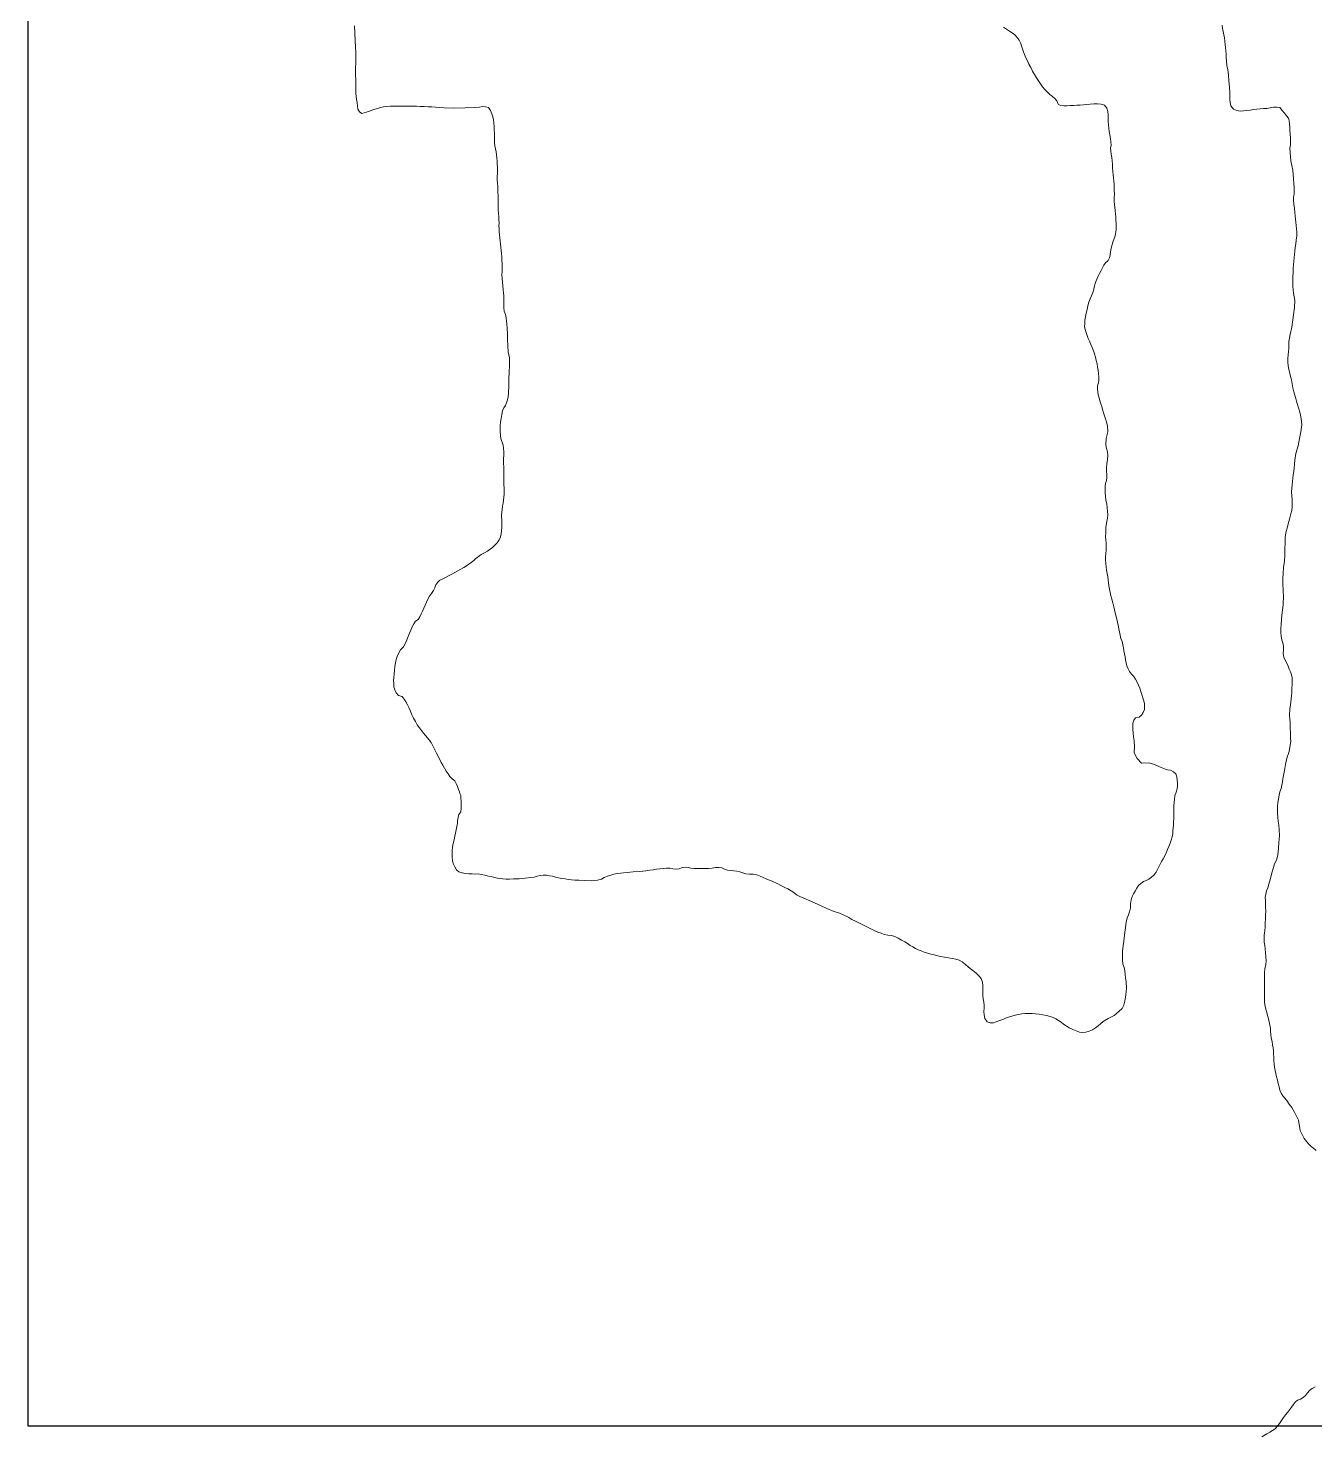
# Model space of a CAD drawing. Header units: kilometres. Extents: x 1172066 to 1174183, y 1051619 to 1053209.
# Drawn here: x 1172065.6 to 1172284.5, y 1051619.2 to 1051858.8 of the extents above; entities that cross this region are included whole.
import ezdxf

# ---------------------------------------------------------------- set-up
doc = ezdxf.new("R2010")
doc.units = ezdxf.units.KM
doc.header["$MEASUREMENT"] = 0
doc.layers.add('borde', color=1, linetype='Continuous')
doc.layers.add('terreno', color=7, linetype='Continuous')

msp = doc.modelspace()

# ---------------------------------------------------------------- linework, layer by layer
at = {"layer": 'borde', "elevation": -10}
msp.add_lwpolyline([(1172065.59276, 1053209.01436), (1174180.61696, 1053209.01436), (1174180.61696, 1051620.96949), (1172065.59276, 1051620.96949)], close=True, dxfattribs=at)
at = {"layer": 'terreno', "lineweight": 0, "ltscale": 2090}
for points, elevation in [([(1172121.11702, 1051859.17608), (1172121.18558, 1051857.974), (1172121.24629, 1051856.66837), (1172121.28619, 1051855.46582), (1172121.30951, 1051854.67638), (1172121.32418, 1051853.98974), (1172121.32858, 1051853.32773), (1172121.31736, 1051852.76246), (1172121.26753, 1051852.22121), (1172121.25643, 1051851.62945), (1172121.26928, 1051850.83514), (1172121.31517, 1051849.9903), (1172121.33882, 1051849.20254), (1172121.34241, 1051848.64334), (1172121.32256, 1051848.14123), (1172121.33106, 1051847.63791), (1172121.36674, 1051847.1312), (1172121.46623, 1051846.6298), (1172121.55926, 1051846.11754), (1172121.6258, 1051845.56881), (1172121.66753, 1051845.0158), (1172121.96952, 1051844.51801), (1172122.35576, 1051844.23861), (1172123.16966, 1051844.46655), (1172123.44037, 1051844.5709), (1172123.64951, 1051844.64946), (1172124.06949, 1051844.80506), (1172124.54792, 1051844.96979), (1172125.03554, 1051845.12806), (1172125.53821, 1051845.28023), (1172126.0539, 1051845.38811), (1172126.59103, 1051845.44143), (1172127.18436, 1051845.48317), (1172127.79212, 1051845.50699), (1172128.40763, 1051845.51484), (1172129.05313, 1051845.52066), (1172129.70615, 1051845.52618), (1172130.35622, 1051845.51801), (1172130.99431, 1051845.50563), (1172131.62943, 1051845.48791), (1172132.2714, 1051845.46554), (1172132.94074, 1051845.44013), (1172133.61675, 1051845.40776), (1172134.28229, 1051845.37349), (1172134.90802, 1051845.33206), (1172135.52303, 1051845.2649), (1172136.35064, 1051845.21521), (1172138.02645, 1051845.1688), (1172139.9174, 1051845.23938), (1172141.58229, 1051845.28291), (1172142.34748, 1051845.32379), (1172142.88635, 1051845.43162), (1172143.42315, 1051845.41043), (1172143.91722, 1051845.25721), (1172144.25275, 1051844.7484), (1172144.46823, 1051844.21603), (1172144.65417, 1051843.69069), (1172144.77662, 1051843.16207), (1172144.82582, 1051842.61676), (1172144.86026, 1051842.05272), (1172144.88939, 1051841.48465), (1172144.90833, 1051840.91905), (1172144.9164, 1051840.36572), (1172144.90228, 1051839.81511), (1172144.92645, 1051839.2727), (1172144.98481, 1051838.76144), (1172145.1211, 1051838.26787), (1172145.20462, 1051837.76056), (1172145.27042, 1051837.22833), (1172145.32925, 1051836.68991), (1172145.37224, 1051836.15157), (1172145.40818, 1051835.62404), (1172145.43077, 1051835.09978), (1172145.44069, 1051834.57681), (1172145.43408, 1051834.06091), (1172145.38678, 1051833.54666), (1172145.38724, 1051833.01697), (1172145.41514, 1051832.42506), (1172145.47546, 1051831.81863), (1172145.50934, 1051831.12158), (1172145.53739, 1051830.06582), (1172145.54519, 1051828.91945), (1172145.57802, 1051827.87588), (1172145.60931, 1051827.23931), (1172145.65377, 1051826.7045), (1172145.6824, 1051826.17277), (1172145.69647, 1051825.6533), (1172145.68521, 1051825.13571), (1172145.70075, 1051824.62142), (1172145.72774, 1051824.11902), (1172145.76755, 1051823.62084), (1172145.81955, 1051823.11522), (1172145.88187, 1051822.5788), (1172145.95856, 1051822.03613), (1172146.01907, 1051821.49321), (1172146.07189, 1051820.95492), (1172146.11638, 1051820.4171), (1172146.15696, 1051819.86192), (1172146.19832, 1051819.24058), (1172146.22678, 1051818.60266), (1172146.24834, 1051817.97457), (1172146.24974, 1051817.38571), (1172146.19757, 1051816.80642), (1172146.21015, 1051816.21496), (1172146.26111, 1051815.57482), (1172146.36162, 1051814.92608), (1172146.42387, 1051814.29633), (1172146.46422, 1051813.75331), (1172146.4948, 1051813.23176), (1172146.52069, 1051812.71352), (1172146.52854, 1051812.20637), (1172146.48921, 1051811.70082), (1172146.51293, 1051811.1839), (1172146.59253, 1051810.6219), (1172146.77496, 1051810.06354), (1172146.88408, 1051809.49784), (1172146.96414, 1051808.94635), (1172147.03601, 1051808.39831), (1172147.0861, 1051807.76651), (1172147.13587, 1051806.80719), (1172147.14045, 1051805.76348), (1172147.18584, 1051804.7253), (1172147.27828, 1051803.69541), (1172147.46086, 1051802.66862), (1172147.49959, 1051801.71908), (1172147.48367, 1051801.0903), (1172147.43019, 1051800.54118), (1172147.4043, 1051799.98002), (1172147.3876, 1051799.37075), (1172147.37365, 1051798.74899), (1172147.35778, 1051798.1437), (1172147.34128, 1051797.60277), (1172147.3182, 1051797.07847), (1172147.28978, 1051796.5568), (1172147.24213, 1051796.04755), (1172147.11758, 1051795.55111), (1172146.96784, 1051795.06056), (1172146.78135, 1051794.58949), (1172146.48897, 1051794.16496), (1172146.31077, 1051793.66394), (1172146.15648, 1051793.03818), (1172146.04904, 1051792.37815), (1172145.96999, 1051791.73808), (1172145.90781, 1051791.20077), (1172145.8655, 1051790.68754), (1172145.87106, 1051790.06386), (1172145.9907, 1051788.98902), (1172146.38315, 1051787.81492), (1172146.48666, 1051786.73201), (1172146.48793, 1051786.09798), (1172146.47666, 1051785.5779), (1172146.47987, 1051784.95455), (1172146.49234, 1051783.91804), (1172146.50811, 1051782.77871), (1172146.52574, 1051781.7404), (1172146.54201, 1051781.10811), (1172146.57163, 1051780.57805), (1172146.5869, 1051780.04976), (1172146.58598, 1051779.52838), (1172146.53971, 1051779.00981), (1172146.48242, 1051778.49385), (1172146.40908, 1051777.99014), (1172146.28469, 1051777.49787), (1172146.20525, 1051776.90447), (1172146.14274, 1051775.93113), (1172146.19322, 1051774.85547), (1172146.17175, 1051773.87781), (1172146.13799, 1051773.28261), (1172146.07929, 1051772.78681), (1172145.9438, 1051772.27749), (1172145.73819, 1051771.72184), (1172145.38278, 1051771.23133), (1172144.95837, 1051770.80719), (1172144.56769, 1051770.44585), (1172144.17644, 1051770.13487), (1172143.74377, 1051769.84035), (1172143.23419, 1051769.52731), (1172142.68193, 1051769.2524), (1172142.18593, 1051768.92041), (1172141.7646, 1051768.59179), (1172141.38625, 1051768.23219), (1172140.9787, 1051767.91111), (1172140.56492, 1051767.60535), (1172140.14661, 1051767.3069), (1172139.70003, 1051767.03232), (1172139.21298, 1051766.74672), (1172138.71241, 1051766.46689), (1172138.20183, 1051766.19034), (1172137.66629, 1051765.90535), (1172137.12002, 1051765.62813), (1172136.59044, 1051765.35234), (1172136.11454, 1051765.1108), (1172135.65477, 1051764.87466), (1172135.25953, 1051764.5243), (1172134.92844, 1051764.10741), (1172134.77199, 1051763.58733), (1172134.52519, 1051763.11083), (1172134.20639, 1051762.62916), (1172133.84238, 1051762.15811), (1172133.56706, 1051761.64581), (1172133.33606, 1051761.14038), (1172133.13274, 1051760.63008), (1172132.91672, 1051760.12688), (1172132.69684, 1051759.63101), (1172132.4721, 1051759.13893), (1172132.23715, 1051758.65483), (1172131.95017, 1051758.21747), (1172131.50097, 1051757.89121), (1172131.20335, 1051757.44847), (1172130.94306, 1051756.92707), (1172130.69955, 1051756.38575), (1172130.46524, 1051755.83846), (1172130.23664, 1051755.28104), (1172130.02825, 1051754.71371), (1172129.78788, 1051754.1399), (1172129.44952, 1051753.53147), (1172128.92475, 1051753.00552), (1172128.58586, 1051752.40257), (1172128.36868, 1051751.87938), (1172128.21943, 1051751.37148), (1172128.11036, 1051750.82737), (1172127.99824, 1051750.18539), (1172127.90615, 1051749.51909), (1172127.83462, 1051748.87457), (1172127.78431, 1051748.32813), (1172127.77107, 1051747.80305), (1172127.77834, 1051747.27822), (1172127.81144, 1051746.74883), (1172127.95801, 1051746.23231), (1172128.22236, 1051745.72934), (1172128.59911, 1051745.28172), (1172129.2003, 1051745.06765), (1172129.56827, 1051744.648), (1172129.84479, 1051744.17692), (1172130.10484, 1051743.7021), (1172130.35169, 1051743.19487), (1172130.62212, 1051742.60158), (1172130.87835, 1051741.97924), (1172131.1713, 1051741.38055), (1172131.46891, 1051740.81856), (1172131.79625, 1051740.28305), (1172132.15192, 1051739.78016), (1172132.48605, 1051739.32352), (1172132.8201, 1051738.88453), (1172133.16906, 1051738.46562), (1172133.53314, 1051738.03736), (1172134.16989, 1051737.28818), (1172135.07045, 1051735.44766), (1172135.54345, 1051734.48087), (1172135.84119, 1051733.89187), (1172136.13219, 1051733.3922), (1172136.42533, 1051732.89685), (1172136.71588, 1051732.41884), (1172137.02919, 1051731.96109), (1172137.34596, 1051731.50853), (1172137.70043, 1051731.0883), (1172138.16155, 1051730.74426), (1172138.42805, 1051730.2793), (1172138.62548, 1051729.79017), (1172138.80476, 1051729.30031), (1172138.96397, 1051728.86053), (1172139.05614, 1051728.60768), (1172139.18597, 1051728.24985), (1172139.23561, 1051726.79641), (1172139.26214, 1051726.01624), (1172139.19946, 1051725.47875), (1172138.87469, 1051725.02772), (1172138.72761, 1051724.53517), (1172138.65335, 1051724.01398), (1172138.60597, 1051723.48321), (1172138.51958, 1051722.95545), (1172138.41741, 1051722.41395), (1172138.31176, 1051721.86876), (1172138.20032, 1051721.31155), (1172138.07163, 1051720.70259), (1172137.92148, 1051720.08435), (1172137.79063, 1051719.47371), (1172137.70028, 1051718.90143), (1172137.71427, 1051718.32679), (1172137.74422, 1051717.75923), (1172137.78246, 1051717.20439), (1172137.89978, 1051716.66689), (1172138.16041, 1051716.13906), (1172138.47024, 1051715.63896), (1172138.88595, 1051715.25687), (1172139.40683, 1051715.0911), (1172139.96935, 1051714.98495), (1172140.53745, 1051714.93515), (1172141.09945, 1051714.90342), (1172141.62605, 1051714.88852), (1172142.14583, 1051714.90775), (1172142.68131, 1051714.84555), (1172143.29923, 1051714.72774), (1172143.92478, 1051714.54595), (1172144.54965, 1051714.39967), (1172145.14245, 1051714.27157), (1172145.72689, 1051714.14776), (1172146.31814, 1051714.06432), (1172146.90508, 1051714.01086), (1172147.4927, 1051714.02842), (1172148.15544, 1051714.05932), (1172149.12294, 1051714.1068), (1172150.16613, 1051714.18763), (1172151.11671, 1051714.29103), (1172151.70132, 1051714.38173), (1172152.184, 1051714.53164), (1172152.68095, 1051714.61927), (1172153.20937, 1051714.68005), (1172153.75536, 1051714.68759), (1172154.28625, 1051714.61137), (1172154.79993, 1051714.50606), (1172155.30361, 1051714.36422), (1172155.82148, 1051714.2556), (1172156.36914, 1051714.15364), (1172156.9248, 1051714.05569), (1172157.48503, 1051713.97661), (1172158.04671, 1051713.91021), (1172158.60957, 1051713.87447), (1172159.26628, 1051713.83568), (1172160.29965, 1051713.76862), (1172161.43323, 1051713.73019), (1172162.46298, 1051713.87163), (1172163.10443, 1051714.03394), (1172163.60801, 1051714.30994), (1172164.14147, 1051714.50709), (1172164.69452, 1051714.68149), (1172165.25141, 1051714.85757), (1172165.8146, 1051714.96868), (1172166.34491, 1051715.05231), (1172166.86748, 1051715.11572), (1172167.49056, 1051715.17928), (1172168.51235, 1051715.27201), (1172169.63539, 1051715.35187), (1172170.66395, 1051715.46046), (1172171.32676, 1051715.54303), (1172171.89607, 1051715.62934), (1172172.46906, 1051715.70816), (1172173.04777, 1051715.78217), (1172173.62818, 1051715.84502), (1172174.20113, 1051715.89951), (1172174.74612, 1051715.90669), (1172175.28476, 1051715.77485), (1172175.82008, 1051715.74649), (1172176.34084, 1051715.8079), (1172176.84887, 1051716.02409), (1172177.35971, 1051716.06479), (1172177.8576, 1051716.02176), (1172178.35254, 1051715.89754), (1172178.90794, 1051715.85394), (1172179.69073, 1051715.83589), (1172180.53312, 1051715.83695), (1172181.33025, 1051715.85214), (1172181.95244, 1051715.89051), (1172182.52967, 1051715.99519), (1172183.09284, 1051715.9998), (1172183.59905, 1051715.92663), (1172184.06996, 1051715.69712), (1172184.56257, 1051715.57224), (1172185.08196, 1051715.4958), (1172185.61536, 1051715.45376), (1172186.13847, 1051715.36417), (1172186.65621, 1051715.24505), (1172187.16599, 1051715.08124), (1172187.69778, 1051714.95286), (1172188.30273, 1051714.86548), (1172188.94667, 1051714.88613), (1172189.54657, 1051714.73406), (1172190.10855, 1051714.53114), (1172190.65376, 1051714.30866), (1172191.16413, 1051714.09367), (1172191.54138, 1051713.93556), (1172191.88507, 1051713.79181), (1172192.29878, 1051713.60839), (1172193.0013, 1051713.28594), (1172193.76527, 1051712.90712), (1172194.44773, 1051712.56193), (1172194.81246, 1051712.37527), (1172195.09336, 1051712.22106), (1172195.4112, 1051712.04219), (1172195.86525, 1051711.7486), (1172196.31358, 1051711.35832), (1172196.85338, 1051711.08346), (1172197.56539, 1051710.7834), (1172198.86675, 1051710.23471), (1172200.51072, 1051709.47169), (1172201.47401, 1051709.02469), (1172202.51944, 1051708.58318), (1172203.63919, 1051708.21783), (1172204.62291, 1051707.78768), (1172205.22718, 1051707.48463), (1172205.72373, 1051707.19124), (1172206.33477, 1051706.86705), (1172207.36024, 1051706.34376), (1172208.49507, 1051705.78414), (1172209.53774, 1051705.29343), (1172210.16439, 1051705.01347), (1172210.70031, 1051704.82227), (1172211.24552, 1051704.63945), (1172211.82775, 1051704.49047), (1172212.4506, 1051704.45651), (1172213.0299, 1051704.25535), (1172213.61004, 1051703.98202), (1172214.17037, 1051703.66375), (1172214.70921, 1051703.34338), (1172215.17957, 1051703.05738), (1172215.62426, 1051702.76925), (1172216.0807, 1051702.49934), (1172216.54058, 1051702.24329), (1172217.01364, 1051702.0178), (1172217.50928, 1051701.81391), (1172218.04261, 1051701.60554), (1172218.5905, 1051701.42006), (1172219.14972, 1051701.27013), (1172219.70924, 1051701.13088), (1172220.26919, 1051701.00229), (1172220.84598, 1051700.87745), (1172221.48312, 1051700.74672), (1172222.13869, 1051700.63175), (1172222.78081, 1051700.50504), (1172223.38239, 1051700.38898), (1172223.97487, 1051700.25638), (1172224.50535, 1051699.94097), (1172225.05694, 1051699.53334), (1172225.57639, 1051699.08338), (1172226.08507, 1051698.65254), (1172226.51909, 1051698.29485), (1172226.92917, 1051697.95956), (1172227.33995, 1051697.57878), (1172227.73561, 1051697.11442), (1172227.92531, 1051696.49726), (1172227.99431, 1051695.88471), (1172228.02465, 1051695.30897), (1172227.99861, 1051694.73865), (1172228.03104, 1051694.17977), (1172228.08481, 1051693.65098), (1172228.15256, 1051693.12993), (1172228.2095, 1051692.60317), (1172228.23588, 1051692.05427), (1172228.18095, 1051691.49598), (1172228.22903, 1051690.9385), (1172228.36859, 1051690.35011), (1172228.75696, 1051689.77087), (1172229.27759, 1051689.60443), (1172229.81398, 1051689.60141), (1172230.3641, 1051689.7973), (1172230.88789, 1051689.99307), (1172231.38642, 1051690.17272), (1172231.87826, 1051690.35799), (1172232.38714, 1051690.53336), (1172232.94166, 1051690.71794), (1172233.50807, 1051690.89007), (1172234.08996, 1051691.0281), (1172234.651, 1051691.13486), (1172235.20523, 1051691.16426), (1172235.76894, 1051691.16204), (1172236.36803, 1051691.14931), (1172236.97561, 1051691.10545), (1172237.58962, 1051691.03695), (1172238.22487, 1051690.95605), (1172238.85596, 1051690.83828), (1172239.46013, 1051690.66507), (1172239.97012, 1051690.49125), (1172240.42736, 1051690.26469), (1172240.87111, 1051689.99938), (1172241.31016, 1051689.70857), (1172241.71507, 1051689.37241), (1172242.17036, 1051689.0625), (1172242.70925, 1051688.73365), (1172243.28627, 1051688.44946), (1172243.87942, 1051688.20685), (1172244.42749, 1051688.01687), (1172244.99467, 1051687.95033), (1172245.54136, 1051688.0257), (1172246.10994, 1051688.15767), (1172246.67238, 1051688.39462), (1172247.17872, 1051688.72547), (1172247.61954, 1051689.05586), (1172248.00678, 1051689.40567), (1172248.49489, 1051689.78728), (1172249.33033, 1051690.35168), (1172250.31852, 1051690.86152), (1172251.16442, 1051691.5064), (1172251.68205, 1051692.00841), (1172251.96706, 1051692.56817), (1172252.13801, 1051693.26733), (1172252.33539, 1051694.34215), (1172252.41748, 1051695.51193), (1172252.35972, 1051696.57873), (1172252.30092, 1051697.25399), (1172252.23458, 1051697.83139), (1172252.15024, 1051698.40953), (1172252.03371, 1051698.99235), (1172251.84603, 1051699.56652), (1172251.7745, 1051700.33091), (1172251.76561, 1051701.81995), (1172251.96518, 1051703.50281), (1172252.15645, 1051704.99712), (1172252.25024, 1051705.76475), (1172252.33137, 1051706.349), (1172252.43741, 1051706.9207), (1172252.57349, 1051707.44535), (1172252.80507, 1051707.93345), (1172252.97262, 1051708.46709), (1172253.09889, 1051709.13055), (1172253.09972, 1051709.8531), (1172253.23898, 1051710.51945), (1172253.40821, 1051711.04992), (1172253.63755, 1051711.52001), (1172253.90339, 1051711.99044), (1172254.18684, 1051712.47211), (1172254.50513, 1051712.91978), (1172254.8992, 1051713.30678), (1172255.31712, 1051713.61491), (1172255.8141, 1051713.77321), (1172256.25418, 1051714.04709), (1172256.70816, 1051714.38122), (1172257.16036, 1051714.74049), (1172257.47743, 1051715.20065), (1172257.72665, 1051715.66083), (1172257.92465, 1051716.12961), (1172258.15689, 1051716.58588), (1172258.41393, 1051717.04893), (1172258.68649, 1051717.50971), (1172258.93944, 1051717.99158), (1172259.19272, 1051718.51145), (1172259.4174, 1051719.05252), (1172259.63656, 1051719.59723), (1172259.85424, 1051720.13744), (1172260.05558, 1051720.67906), (1172260.19554, 1051721.23008), (1172260.29838, 1051721.73624), (1172260.35308, 1051722.23303), (1172260.38993, 1051722.7359), (1172260.42636, 1051723.25493), (1172260.46011, 1051723.77761), (1172260.47964, 1051724.31173), (1172260.49299, 1051724.88767), (1172260.49494, 1051725.47438), (1172260.50495, 1051726.04895), (1172260.52018, 1051726.57656), (1172260.5503, 1051727.0919), (1172260.59251, 1051727.62312), (1172260.68229, 1051728.21224), (1172260.9026, 1051728.79695), (1172261.03594, 1051729.37561), (1172261.1097, 1051729.89598), (1172261.10596, 1051730.414), (1172261.05694, 1051730.9238), (1172260.99393, 1051731.43155), (1172260.84243, 1051731.93187), (1172260.44369, 1051732.30404), (1172259.94938, 1051732.58094), (1172259.4054, 1051732.60543), (1172258.89311, 1051732.76973), (1172258.36683, 1051733.00481), (1172257.83613, 1051733.25722), (1172257.22817, 1051733.52942), (1172256.24292, 1051733.78804), (1172255.01317, 1051733.75269), (1172254.2307, 1051734.52911), (1172253.7405, 1051735.53958), (1172253.79044, 1051736.59704), (1172253.74077, 1051737.57436), (1172253.66128, 1051738.25571), (1172253.59511, 1051738.86443), (1172253.53703, 1051739.46088), (1172253.4995, 1051740.00806), (1172253.54235, 1051740.54329), (1172253.68807, 1051741.07467), (1172253.96403, 1051741.48213), (1172254.59839, 1051741.55674), (1172254.97692, 1051741.91751), (1172255.26513, 1051742.3812), (1172255.50326, 1051742.86133), (1172255.52994, 1051743.36231), (1172255.49242, 1051743.86901), (1172255.39973, 1051744.38111), (1172255.25086, 1051744.88878), (1172255.07953, 1051745.42735), (1172254.89886, 1051745.96588), (1172254.69123, 1051746.49812), (1172254.47498, 1051747.01866), (1172254.23463, 1051747.52207), (1172253.9695, 1051748.01421), (1172253.67132, 1051748.48219), (1172253.28508, 1051748.8886), (1172252.9791, 1051749.35137), (1172252.71107, 1051749.82183), (1172252.48315, 1051750.30664), (1172252.36043, 1051750.8201), (1172252.26854, 1051751.3357), (1172252.19132, 1051751.85205), (1172252.10245, 1051752.36434), (1172252.01145, 1051752.86812), (1172251.92079, 1051753.37006), (1172251.81791, 1051753.88028), (1172251.68756, 1051754.42687), (1172251.50568, 1051754.97206), (1172251.36696, 1051755.52428), (1172251.24993, 1051756.06961), (1172251.14807, 1051756.615), (1172251.0088, 1051757.24857), (1172250.77866, 1051758.24822), (1172250.52128, 1051759.3381), (1172250.27643, 1051760.3457), (1172250.1051, 1051761.02961), (1172249.94164, 1051761.62989), (1172249.79039, 1051762.22474), (1172249.65378, 1051762.78747), (1172249.53636, 1051763.34595), (1172249.44394, 1051763.90006), (1172249.36903, 1051764.42125), (1172249.31748, 1051764.93654), (1172249.25006, 1051765.46025), (1172249.16596, 1051766.0234), (1172249.06314, 1051766.59395), (1172248.97916, 1051767.16578), (1172248.91375, 1051767.72001), (1172248.8907, 1051768.27109), (1172248.88679, 1051768.82877), (1172248.90676, 1051769.41557), (1172248.99101, 1051770.01), (1172249.00761, 1051770.59994), (1172248.98229, 1051771.17303), (1172248.90133, 1051771.74202), (1172248.89254, 1051772.307), (1172248.90734, 1051772.89428), (1172248.93325, 1051773.92296), (1172249.09823, 1051774.88285), (1172249.19359, 1051775.43825), (1172249.26196, 1051776.0071), (1172249.22088, 1051776.59978), (1172249.16178, 1051777.19821), (1172249.07846, 1051777.84403), (1172248.92926, 1051778.49704), (1172248.84862, 1051779.13721), (1172248.8055, 1051779.70672), (1172248.80558, 1051780.26375), (1172248.8369, 1051780.80775), (1172248.8997, 1051781.31891), (1172249.04392, 1051781.8166), (1172249.10073, 1051782.3264), (1172249.10612, 1051782.85628), (1172249.03712, 1051783.393), (1172249.02783, 1051783.96282), (1172249.07804, 1051784.6751), (1172249.23241, 1051785.42269), (1172249.26779, 1051786.13706), (1172249.22157, 1051786.72471), (1172249.039, 1051787.27624), (1172248.9565, 1051787.92573), (1172248.98671, 1051788.9631), (1172249.28522, 1051790.11638), (1172249.18928, 1051791.14617), (1172249.04317, 1051791.78152), (1172248.89355, 1051792.31253), (1172248.72793, 1051792.83946), (1172248.559, 1051793.36288), (1172248.38658, 1051793.88411), (1172248.22118, 1051794.40154), (1172248.06655, 1051794.89702), (1172247.92261, 1051795.38588), (1172247.77944, 1051795.88775), (1172247.64375, 1051796.39699), (1172247.55103, 1051796.90976), (1172247.50368, 1051797.42007), (1172247.52137, 1051797.91985), (1172247.70824, 1051798.41791), (1172247.74341, 1051798.92277), (1172247.72244, 1051799.45688), (1172247.67991, 1051800.00421), (1172247.6062, 1051800.55256), (1172247.52175, 1051801.11888), (1172247.42729, 1051801.68547), (1172247.30633, 1051802.24995), (1172247.1764, 1051802.81238), (1172247.02332, 1051803.3667), (1172246.82397, 1051803.90815), (1172246.60547, 1051804.4475), (1172246.36551, 1051804.97659), (1172246.14272, 1051805.50375), (1172245.94193, 1051805.99419), (1172245.75521, 1051806.47202), (1172245.57703, 1051806.97872), (1172245.41213, 1051807.49584), (1172245.31955, 1051808.01744), (1172245.3326, 1051808.54669), (1172245.38299, 1051809.11246), (1172245.48284, 1051809.68712), (1172245.6053, 1051810.27239), (1172245.73824, 1051810.89838), (1172245.87969, 1051811.52589), (1172246.05619, 1051812.14025), (1172246.25419, 1051812.71936), (1172246.51433, 1051813.2681), (1172246.72259, 1051813.82993), (1172246.88666, 1051814.39222), (1172246.98766, 1051814.97156), (1172247.17496, 1051815.52112), (1172247.39269, 1051816.05017), (1172247.63499, 1051816.56482), (1172247.87901, 1051817.0683), (1172248.10704, 1051817.53321), (1172248.34081, 1051817.9825), (1172248.58107, 1051818.43363), (1172248.88188, 1051818.87405), (1172249.3204, 1051819.23876), (1172249.55337, 1051819.71504), (1172249.69138, 1051820.21904), (1172249.73948, 1051820.73779), (1172249.85869, 1051821.34471), (1172250.13391, 1051822.34387), (1172250.53692, 1051823.42981), (1172250.68287, 1051824.45003), (1172250.71137, 1051825.06588), (1172250.67732, 1051825.57941), (1172250.63959, 1051826.09743), (1172250.60274, 1051826.64097), (1172250.5647, 1051827.19149), (1172250.52166, 1051827.73865), (1172250.46968, 1051828.27362), (1172250.39422, 1051828.8038), (1172250.3482, 1051829.34895), (1172250.32961, 1051829.94406), (1172250.37723, 1051830.55274), (1172250.37372, 1051831.14801), (1172250.35329, 1051831.69203), (1172250.32607, 1051832.22451), (1172250.28327, 1051832.75602), (1172250.23149, 1051833.28798), (1172250.16336, 1051833.81853), (1172250.10849, 1051834.36614), (1172250.06115, 1051834.97946), (1172250.03789, 1051835.61105), (1172249.99538, 1051836.22622), (1172249.93463, 1051836.78181), (1172249.82632, 1051837.31817), (1172249.76301, 1051837.85391), (1172249.74443, 1051838.37403), (1172249.8087, 1051838.89419), (1172249.77875, 1051839.42441), (1172249.70218, 1051840.01426), (1172249.59506, 1051840.61614), (1172249.51596, 1051841.21381), (1172249.45132, 1051841.78154), (1172249.3944, 1051842.34214), (1172249.33747, 1051842.90241), (1172249.30122, 1051843.46178), (1172249.32294, 1051844.02424), (1172249.26852, 1051844.5847), (1172249.12321, 1051845.15339), (1172248.6973, 1051845.67011), (1172248.13946, 1051845.84521), (1172247.52678, 1051845.91155), (1172246.90308, 1051845.87416), (1172246.28994, 1051845.82365), (1172245.71079, 1051845.77665), (1172245.13984, 1051845.724), (1172244.56931, 1051845.68602), (1172244.00309, 1051845.65524), (1172243.43748, 1051845.63463), (1172242.87489, 1051845.61235), (1172242.32218, 1051845.5783), (1172241.77118, 1051845.53591), (1172241.22938, 1051845.62758), (1172240.7915, 1051845.8484), (1172240.59693, 1051846.4037), (1172240.27186, 1051846.80939), (1172239.85517, 1051847.16965), (1172239.39839, 1051847.51289), (1172238.98486, 1051847.91016), (1172238.57116, 1051848.34428), (1172238.17553, 1051848.80181), (1172237.81355, 1051849.29466), (1172237.45332, 1051849.81052), (1172237.11086, 1051850.33897), (1172236.79129, 1051850.89136), (1172236.46641, 1051851.47256), (1172236.15115, 1051852.06464), (1172235.8559, 1051852.65447), (1172235.58936, 1051853.20128), (1172235.34418, 1051853.74284), (1172235.11502, 1051854.27715), (1172234.92125, 1051854.76644), (1172234.7733, 1051855.2583), (1172234.59603, 1051855.74783), (1172234.40083, 1051856.25529), (1172234.17569, 1051856.75345), (1172233.83493, 1051857.19973), (1172233.44648, 1051857.61763), (1172233.00008, 1051857.95008), (1172232.5271, 1051858.26424), (1172232.02722, 1051858.59345), (1172231.51867, 1051858.92079)], 20), ([(1172284.73223, 1051667.86101), (1172284.28595, 1051668.2053), (1172283.86687, 1051668.57789), (1172283.47598, 1051668.94593), (1172283.11053, 1051669.32711), (1172282.68042, 1051669.91849), (1172281.97754, 1051671.25548), (1172281.68477, 1051673.00656), (1172281.03095, 1051674.39962), (1172280.55555, 1051675.16464), (1172280.14202, 1051675.77959), (1172279.73818, 1051676.35342), (1172279.39866, 1051676.78489), (1172279.02613, 1051677.14519), (1172278.76335, 1051677.60182), (1172278.53584, 1051678.1408), (1172278.39608, 1051678.71811), (1172278.25649, 1051679.29392), (1172278.11345, 1051679.86105), (1172277.97224, 1051680.42568), (1172277.84466, 1051680.98462), (1172277.73057, 1051681.50695), (1172277.63485, 1051682.02238), (1172277.56821, 1051682.55376), (1172277.51904, 1051683.13073), (1172277.51681, 1051683.72193), (1172277.4783, 1051684.29846), (1172277.42953, 1051684.82526), (1172277.37366, 1051685.33902), (1172277.30339, 1051685.86407), (1172277.21158, 1051686.43569), (1172277.08123, 1051687.01345), (1172276.98241, 1051687.58686), (1172276.92106, 1051688.13011), (1172276.92139, 1051688.67298), (1172276.84008, 1051689.20796), (1172276.72572, 1051689.75013), (1172276.59056, 1051690.29021), (1172276.45405, 1051690.8301), (1172276.3064, 1051691.36629), (1172276.12944, 1051691.8945), (1172276.01689, 1051692.44617), (1172275.94223, 1051693.01954), (1172275.94488, 1051693.59892), (1172275.93696, 1051694.30326), (1172275.91289, 1051695.50838), (1172275.89924, 1051696.83957), (1172275.91312, 1051698.0562), (1172275.96742, 1051698.818), (1172276.14113, 1051699.45951), (1172276.18011, 1051700.11456), (1172276.16543, 1051700.80436), (1172276.11251, 1051701.50433), (1172276.05174, 1051702.17592), (1172275.98277, 1051702.74531), (1172275.87476, 1051703.28783), (1172275.85946, 1051703.8563), (1172275.88722, 1051704.52146), (1172275.96021, 1051705.211), (1172276.00951, 1051705.90162), (1172276.05099, 1051706.59452), (1172276.09211, 1051707.28858), (1172276.11828, 1051707.97141), (1172276.12667, 1051708.60881), (1172276.09395, 1051709.23471), (1172276.08111, 1051709.845), (1172276.06842, 1051710.39298), (1172276.05062, 1051710.92593), (1172276.13646, 1051711.46536), (1172276.2742, 1051712.02936), (1172276.47136, 1051712.57347), (1172276.66131, 1051713.2004), (1172276.91757, 1051714.12147), (1172277.18313, 1051715.11942), (1172277.44025, 1051716.03549), (1172277.6375, 1051716.63361), (1172277.88255, 1051717.13045), (1172278.04948, 1051717.65191), (1172278.17097, 1051718.15951), (1172278.23496, 1051718.66749), (1172278.29215, 1051719.27713), (1172278.38333, 1051720.28277), (1172278.45456, 1051721.389), (1172278.43728, 1051722.42349), (1172278.38306, 1051723.18845), (1172278.25467, 1051723.8844), (1172278.18818, 1051724.5673), (1172278.15047, 1051725.18798), (1172278.13432, 1051725.79545), (1172278.153, 1051726.40708), (1172278.19091, 1051727.04062), (1172278.27748, 1051727.67606), (1172278.40344, 1051728.30067), (1172278.55238, 1051728.8909), (1172278.75962, 1051729.45556), (1172278.88614, 1051730.02852), (1172278.97665, 1051730.56714), (1172279.0537, 1051731.09802), (1172279.14386, 1051731.63979), (1172279.2478, 1051732.23165), (1172279.35835, 1051732.83587), (1172279.48897, 1051733.53351), (1172279.73588, 1051734.59972), (1172280.12317, 1051735.73391), (1172280.31158, 1051736.79984), (1172280.37402, 1051737.42716), (1172280.3683, 1051737.94117), (1172280.3519, 1051738.46396), (1172280.33498, 1051739.02191), (1172280.3152, 1051739.5882), (1172280.29242, 1051740.15195), (1172280.26219, 1051740.70384), (1172280.21232, 1051741.25248), (1172280.19448, 1051741.90326), (1172280.22984, 1051742.96332), (1172280.4209, 1051744.12178), (1172280.52255, 1051745.19106), (1172280.56393, 1051745.88554), (1172280.58715, 1051746.48569), (1172280.60406, 1051747.08213), (1172280.6247, 1051747.66393), (1172280.62953, 1051748.24166), (1172280.49792, 1051748.80491), (1172280.33342, 1051749.30735), (1172280.13064, 1051749.76011), (1172279.92729, 1051750.22987), (1172279.70076, 1051750.73918), (1172279.44589, 1051751.24703), (1172279.23456, 1051751.78792), (1172279.0938, 1051752.38064), (1172279.17385, 1051753.02038), (1172279.12802, 1051753.63053), (1172279.01556, 1051754.19838), (1172278.84332, 1051754.75196), (1172278.76632, 1051755.32813), (1172278.72547, 1051755.94648), (1172278.72472, 1051756.57685), (1172278.75496, 1051757.38936), (1172278.85713, 1051758.93893), (1172279.07014, 1051760.67252), (1172279.12706, 1051762.20437), (1172279.11825, 1051762.91904), (1172279.06939, 1051763.42968), (1172279.05507, 1051763.96498), (1172279.05364, 1051764.59801), (1172279.06293, 1051765.25643), (1172279.09689, 1051765.98745), (1172279.17167, 1051767.0107), (1172279.3108, 1051768.10257), (1172279.37827, 1051769.11778), (1172279.40256, 1051769.81176), (1172279.40238, 1051770.42563), (1172279.41596, 1051771.02406), (1172279.43065, 1051771.55966), (1172279.44774, 1051772.0786), (1172279.51233, 1051772.6036), (1172279.60678, 1051773.15407), (1172279.75161, 1051773.69861), (1172279.89952, 1051774.25933), (1172280.06684, 1051774.8788), (1172280.25845, 1051775.50556), (1172280.42137, 1051776.13736), (1172280.55145, 1051776.73399), (1172280.61388, 1051777.32682), (1172280.63592, 1051777.93245), (1172280.62708, 1051778.58095), (1172280.54337, 1051779.2401), (1172280.5412, 1051779.88813), (1172280.56607, 1051780.49478), (1172280.60265, 1051781.09131), (1172280.66658, 1051781.68132), (1172280.73829, 1051782.25051), (1172280.82054, 1051782.8116), (1172280.89309, 1051783.37947), (1172280.95836, 1051783.96947), (1172281.00543, 1051784.56705), (1172281.08648, 1051785.27864), (1172281.27641, 1051786.44726), (1172281.62827, 1051787.70746), (1172281.88783, 1051788.95989), (1172282.10746, 1051790.12514), (1172282.29093, 1051791.28723), (1172282.18499, 1051792.3188), (1172282.06279, 1051792.93628), (1172281.92209, 1051793.44849), (1172281.75333, 1051794.04057), (1172281.48359, 1051794.95555), (1172281.16867, 1051795.94364), (1172280.91978, 1051796.88889), (1172280.7521, 1051797.61166), (1172280.62982, 1051798.28447), (1172280.49361, 1051798.93887), (1172280.35819, 1051799.53128), (1172280.20938, 1051800.10297), (1172280.07446, 1051800.6957), (1172279.94671, 1051801.32598), (1172279.87307, 1051801.96802), (1172279.88299, 1051802.5976), (1172279.9243, 1051803.18199), (1172280.01164, 1051803.75544), (1172280.06718, 1051804.32572), (1172280.08892, 1051804.88702), (1172280.0613, 1051805.45276), (1172280.1562, 1051806.0174), (1172280.31234, 1051806.69091), (1172280.59497, 1051807.90937), (1172280.85428, 1051810.02595), (1172281.00357, 1051811.24497), (1172281.0631, 1051812.46415), (1172280.82748, 1051813.71314), (1172280.74927, 1051814.83884), (1172280.73934, 1051815.46982), (1172280.73367, 1051815.97817), (1172280.74851, 1051816.51693), (1172280.77478, 1051817.18043), (1172280.8109, 1051817.87413), (1172280.8553, 1051818.54721), (1172280.89674, 1051819.13611), (1172280.9418, 1051819.70268), (1172280.99732, 1051820.2738), (1172281.06276, 1051820.86314), (1172281.14737, 1051821.4539), (1172281.22356, 1051822.06379), (1172281.30894, 1051822.73773), (1172281.39592, 1051823.42783), (1172281.39969, 1051824.09339), (1172281.36738, 1051824.66394), (1172281.28234, 1051825.21058), (1172281.22647, 1051825.75719), (1172281.18294, 1051826.30369), (1172281.14241, 1051826.85154), (1172281.09659, 1051827.42636), (1172281.03157, 1051828.11426), (1172280.93842, 1051828.82972), (1172280.87943, 1051829.51181), (1172280.87008, 1051830.05413), (1172280.95707, 1051830.5624), (1172280.97679, 1051831.09336), (1172280.96691, 1051831.71584), (1172280.93459, 1051832.36191), (1172280.87552, 1051833.16784), (1172280.71315, 1051834.61535), (1172280.39125, 1051836.21094), (1172280.2598, 1051837.6411), (1172280.25561, 1051838.36562), (1172280.35892, 1051838.9133), (1172280.36732, 1051839.47703), (1172280.33841, 1051840.10427), (1172280.29826, 1051840.74796), (1172280.25738, 1051841.37364), (1172280.22131, 1051841.92634), (1172280.17968, 1051842.45951), (1172280.11623, 1051842.98758), (1172279.99914, 1051843.47674), (1172279.68455, 1051843.88598), (1172279.32542, 1051844.305), (1172278.94786, 1051844.78279), (1172278.54646, 1051845.26129), (1172278.02132, 1051845.3557), (1172277.45561, 1051845.32192), (1172276.8868, 1051845.20228), (1172276.31642, 1051845.13181), (1172275.74878, 1051845.08134), (1172275.18215, 1051845.03388), (1172274.61535, 1051844.98077), (1172274.04577, 1051844.92062), (1172273.47658, 1051844.84465), (1172272.9087, 1051844.77619), (1172272.34581, 1051844.70842), (1172271.77965, 1051844.66612), (1172271.21062, 1051844.7715), (1172270.63704, 1051844.9982), (1172270.19452, 1051845.53685), (1172270.06214, 1051846.12178), (1172270.02607, 1051846.64197), (1172270.04473, 1051847.14758), (1172270.01663, 1051847.74767), (1172269.94973, 1051848.7309), (1172269.87973, 1051849.81064), (1172269.78281, 1051850.83759), (1172269.68, 1051851.66017), (1172269.53096, 1051852.42536), (1172269.44871, 1051853.16402), (1172269.40224, 1051853.76768), (1172269.37143, 1051854.33806), (1172269.33232, 1051854.90459), (1172269.29175, 1051855.45693), (1172269.24888, 1051856.00543), (1172269.19018, 1051856.55303), (1172269.11033, 1051857.09919), (1172268.97533, 1051857.63592), (1172268.86764, 1051858.18047), (1172268.77342, 1051858.73306), (1172268.69467, 1051859.28874)], 10), ([(1172275.45826, 1051619.17142), (1172276.32153, 1051619.68335), (1172276.80997, 1051619.97288), (1172277.26474, 1051620.24249), (1172277.70807, 1051620.54089), (1172278.08057, 1051620.94197), (1172278.46285, 1051621.42693), (1172278.80994, 1051621.95224), (1172279.17616, 1051622.4483), (1172279.52096, 1051622.89508), (1172279.85979, 1051623.33033), (1172280.19497, 1051623.76374), (1172280.5137, 1051624.19092), (1172280.81102, 1051624.62915), (1172281.13209, 1051625.05065), (1172281.51366, 1051625.40144), (1172282.067, 1051625.54934), (1172282.49831, 1051625.84968), (1172282.87876, 1051626.22514), (1172283.22281, 1051626.65025), (1172283.60423, 1051627.03221), (1172284.03882, 1051627.38006), (1172284.55391, 1051627.65547)], 10)]:
    msp.add_lwpolyline(points, dxfattribs=dict(at, elevation=elevation))

doc.saveas('drawing.dxf')
